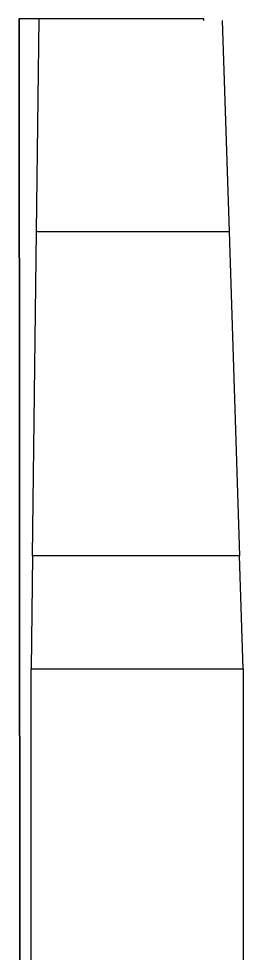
# Model space of a CAD drawing. Header units: millimetres. Extents: x -650 to 3773, y 316 to 2389.
# Drawn here: x 660.16 to 669.14, y 572.9 to 610.3 of the extents above; entities that cross this region are included whole.
import ezdxf

# ---------------------------------------------------------------- set-up
doc = ezdxf.new("R2010")
doc.units = ezdxf.units.MM

# ---------------------------------------------------------------- blocks, each defined once
blk = doc.blocks.new('A$C1e894cf7')
for p, q in [((541.425, 179.891), (554.403, 180.314)), ((558.922, 180.462), (554.403, 180.314)), ((554.403, 180.314), (554.403, 172.033)), ((558.922, 171.976), (558.922, 180.462)), ((558.922, 180.462), (672.068, 180.462)), ((532.982, 179.615), (541.425, 179.891)), ((541.425, 172.196), (541.425, 179.891)), ((532.982, 178.889), (532.905, 178.889)), ((532.905, 178.889), (532.905, 172.303)), ((541.425, 172.196), (532.905, 172.303)), ((532.905, 172.303), (532.905, 171.511)), ((554.403, 172.033), (541.425, 172.196)), ((554.403, 172.033), (558.922, 171.976)), ((667.319, 171.976), (558.922, 171.976)), ((667.245, 171.605), (532.905, 171.511)), ((532.905, 171.48), (669.391, 171.576)), ((532.905, 171.511), (532.905, 171.48))]:
    blk.add_line(p, q)

msp = doc.modelspace()

# ---------------------------------------------------------------- block references
at = {"rotation": 270}
msp.add_blockref('A$C1e894cf7', (488.682, 1143.208), dxfattribs=at)

doc.saveas('drawing.dxf')
